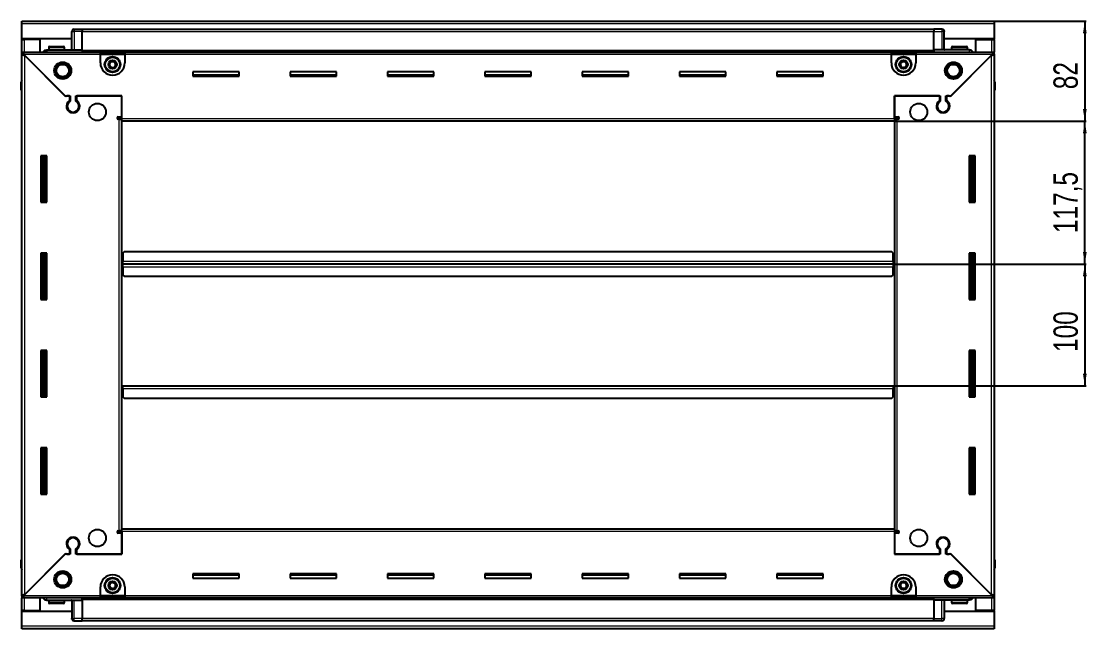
# Model space of a CAD drawing. Header units: millimetres. Extents: x 834 to 4062, y -209 to 1865.
# Drawn here: x 3187 to 4062, y 1227 to 1726 of the extents above; entities that cross this region are included whole.
import ezdxf

# ---------------------------------------------------------------- set-up
doc = ezdxf.new("R2010")
doc.units = ezdxf.units.MM
doc.layers.add('FORMAT', color=7, linetype='Continuous')
doc.styles.add('SLDTEXTSTYLE0', font='TXT', dxfattribs={"width": 0.75})
doc.dimstyles.new('SLDDIMSTYLE0', dxfattribs={"dimtxt": 20, "dimasz": 10, "dimexe": 0, "dimexo": 0.0625, "dimgap": 5, "dimtad": 2, "dimdec": 1, "dimrnd": 1e-09, "dimzin": 12, "dimdsep": 46, "dimtxsty": 'SLDTEXTSTYLE0', "dimsah": 1, "dimcen": 0.09, "dimadec": 0, "dimazin": 3, "dimtfac": 1, "dimtofl": 0, "dimtmove": 0, "dimatfit": 3, "dimfxl": 0, "dimfrac": 2, "dimtolj": 1, "dimtzin": 12, "dimarcsym": 0})

# ---------------------------------------------------------------- blocks, each defined once
blk = doc.blocks.new('_D_5')
at = {"layer": 'FORMAT'}
for p, q in [((3986.19, 1726.26), (4061.68, 1726.26)), ((4060.68, 1726.26), (4060.68, 1644.26)), ((3904.19, 1644.26), (4061.68, 1644.26))]:
    blk.add_line(p, q, dxfattribs=at)
for points in [[(4060.68, 1726.26), (4059.14, 1716.26), (4062.22, 1716.26)], [(4060.68, 1644.26), (4062.22, 1654.26), (4059.14, 1654.26)]]:
    blk.add_solid(points, dxfattribs=at)
at = {"layer": 'FORMAT', "insert": (4034.9, 1670.48), "char_height": 20, "attachment_point": 1, "rotation": 90, "style": 'SLDTEXTSTYLE0'}
blk.add_mtext('82', dxfattribs=at)
blk = doc.blocks.new('_D_6')
at = {"layer": 'FORMAT'}
for p, q in [((3904.19, 1644.26), (4061.68, 1644.26)), ((4060.68, 1526.76), (4060.68, 1644.26)), ((3903.19, 1526.76), (4061.68, 1526.76))]:
    blk.add_line(p, q, dxfattribs=at)
for points in [[(4060.68, 1644.26), (4059.14, 1634.26), (4062.22, 1634.26)], [(4060.68, 1526.76), (4062.22, 1536.76), (4059.14, 1536.76)]]:
    blk.add_solid(points, dxfattribs=at)
at = {"layer": 'FORMAT', "insert": (4034.9, 1552.26), "char_height": 20, "attachment_point": 1, "rotation": 90, "style": 'SLDTEXTSTYLE0'}
blk.add_mtext('117,5', dxfattribs=at)
blk = doc.blocks.new('_D_7')
at = {"layer": 'FORMAT'}
for p, q in [((3903.19, 1526.76), (4061.68, 1526.76)), ((4060.68, 1526.76), (4060.68, 1426.76)), ((3903.19, 1426.76), (4061.68, 1426.76))]:
    blk.add_line(p, q, dxfattribs=at)
for points in [[(4060.68, 1526.76), (4059.14, 1516.76), (4062.22, 1516.76)], [(4060.68, 1426.76), (4062.22, 1436.76), (4059.14, 1436.76)]]:
    blk.add_solid(points, dxfattribs=at)
at = {"layer": 'FORMAT', "insert": (4034.9, 1454.59), "char_height": 20, "attachment_point": 1, "rotation": 90, "style": 'SLDTEXTSTYLE0'}
blk.add_mtext('100', dxfattribs=at)

msp = doc.modelspace()

# ---------------------------------------------------------------- linework, layer by layer
at = {"color": 7, "linetype": 'Continuous', "lineweight": 25}
for p, q in [((3187.18, 1724.16), (3187.18, 1726.26)), ((3187.18, 1726.26), (3986.18, 1726.26)), ((3986.18, 1726.26), (3986.18, 1724.16)), ((3187.18, 1711.76), (3187.18, 1724.16)), ((3228.18, 1702.76), (3228.18, 1717.76)), ((3228.85, 1719.26), (3228.85, 1719.26)), ((3230.18, 1719.76), (3236.68, 1719.76)), ((3230.18, 1719.76), (3236.68, 1719.76)), ((3236.68, 1719.76), (3236.68, 1719.76)), ((3236.68, 1719.76), (3236.68, 1719.76)), ((3236.68, 1719.76), (3236.68, 1717.76)), ((3936.68, 1719.61), (3236.68, 1719.61)), ((3236.68, 1702.76), (3236.68, 1717.76)), ((3936.68, 1719.76), (3936.68, 1719.76)), ((3943.18, 1719.76), (3936.68, 1719.76)), ((3943.18, 1719.76), (3936.68, 1719.76)), ((3936.68, 1719.76), (3936.68, 1717.76)), ((3936.68, 1702.76), (3936.68, 1717.76)), ((3945.18, 1717.76), (3945.18, 1717.76)), ((3945.18, 1702.76), (3945.18, 1717.76)), ((3986.18, 1724.16), (3986.18, 1711.76)), ((3228.18, 1711.76), (3187.18, 1711.76)), ((3187.18, 1711.26), (3187.18, 1711.76)), ((3187.18, 1701.01), (3187.18, 1711.26)), ((3187.18, 1711.26), (3189.28, 1711.26)), ((3188.68, 1711.26), (3188.68, 1711.76)), ((3202.18, 1711.26), (3189.28, 1711.26)), ((3202.18, 1701.01), (3202.18, 1711.26)), ((3986.18, 1711.76), (3945.18, 1711.76)), ((3971.18, 1701.01), (3971.18, 1711.26)), ((3971.18, 1711.26), (3984.08, 1711.26)), ((3984.08, 1711.26), (3986.18, 1711.26)), ((3984.68, 1711.26), (3984.68, 1711.76)), ((3986.18, 1711.26), (3986.18, 1711.76)), ((3986.18, 1711.26), (3986.18, 1701.01)), ((3187.18, 1699.51), (3187.18, 1701.01)), ((3187.18, 1701.01), (3188.18, 1701.01)), ((3187.18, 1699.01), (3187.18, 1699.51)), ((3187.18, 1699.51), (3188.18, 1699.51)), ((3187.18, 1254.51), (3187.18, 1699.01)), ((3188.68, 1699.01), (3187.18, 1699.01)), ((3188.18, 1701.01), (3251.68, 1701.01)), ((3188.18, 1699.51), (3188.18, 1701.01)), ((3188.78, 1698.91), (3222.68, 1665.01)), ((3207.68, 1702.76), (3236.68, 1702.76)), ((3209.18, 1704.66), (3209.18, 1702.76)), ((3209.98, 1705.46), (3221.38, 1705.46)), ((3222.18, 1702.76), (3222.18, 1704.66)), ((3236.68, 1702.76), (3236.68, 1702.26)), ((3236.68, 1701.61), (3936.68, 1701.61)), ((3251.68, 1698.91), (3251.68, 1701.01)), ((3251.68, 1701.01), (3271.68, 1701.01)), ((3251.68, 1699.51), (3271.68, 1699.51)), ((3251.68, 1692.01), (3251.68, 1698.91)), ((3271.68, 1701.01), (3901.68, 1701.01)), ((3271.68, 1701.01), (3271.68, 1698.91)), ((3271.68, 1698.91), (3271.68, 1692.01)), ((3901.68, 1698.91), (3901.68, 1701.01)), ((3901.68, 1701.01), (3921.68, 1701.01)), ((3901.68, 1699.51), (3921.68, 1699.51)), ((3901.68, 1692.01), (3901.68, 1698.91)), ((3921.68, 1701.01), (3985.18, 1701.01)), ((3921.68, 1701.01), (3921.68, 1698.91)), ((3921.68, 1698.91), (3921.68, 1692.01)), ((3936.68, 1702.76), (3936.68, 1702.26)), ((3965.68, 1702.76), (3936.68, 1702.76)), ((3950.68, 1665.01), (3984.58, 1698.91)), ((3951.18, 1704.66), (3951.18, 1702.76)), ((3951.98, 1705.46), (3963.38, 1705.46)), ((3964.18, 1702.76), (3964.18, 1704.66)), ((3984.68, 1699.01), (3986.18, 1699.01)), ((3985.18, 1699.51), (3985.18, 1701.01)), ((3985.18, 1701.01), (3986.18, 1701.01)), ((3985.18, 1699.51), (3986.18, 1699.51)), ((3986.18, 1699.51), (3986.18, 1701.01)), ((3986.18, 1699.51), (3986.18, 1699.01)), ((3986.18, 1699.01), (3986.18, 1254.51)), ((3223.38, 1664.31), (3189.28, 1698.41)), ((3984.08, 1698.41), (3949.98, 1664.31)), ((3365.68, 1684.76), (3327.68, 1684.76)), ((3327.68, 1684.76), (3327.68, 1681.26)), ((3365.68, 1682.01), (3327.68, 1682.01)), ((3327.68, 1681.26), (3365.68, 1681.26)), ((3365.68, 1681.26), (3365.68, 1684.76)), ((3445.68, 1684.76), (3407.68, 1684.76)), ((3407.68, 1684.76), (3407.68, 1681.26)), ((3445.68, 1682.01), (3407.68, 1682.01)), ((3407.68, 1681.26), (3445.68, 1681.26)), ((3445.68, 1681.26), (3445.68, 1684.76)), ((3525.68, 1684.76), (3487.68, 1684.76)), ((3487.68, 1684.76), (3487.68, 1681.26)), ((3525.68, 1682.01), (3487.68, 1682.01)), ((3487.68, 1681.26), (3525.68, 1681.26)), ((3525.68, 1681.26), (3525.68, 1684.76)), ((3605.68, 1684.76), (3567.68, 1684.76)), ((3567.68, 1684.76), (3567.68, 1681.26)), ((3605.68, 1682.01), (3567.68, 1682.01)), ((3567.68, 1681.26), (3605.68, 1681.26)), ((3605.68, 1681.26), (3605.68, 1684.76)), ((3685.68, 1684.76), (3647.68, 1684.76)), ((3647.68, 1684.76), (3647.68, 1681.26)), ((3685.68, 1682.01), (3647.68, 1682.01)), ((3647.68, 1681.26), (3685.68, 1681.26)), ((3685.68, 1681.26), (3685.68, 1684.76)), ((3765.68, 1684.76), (3727.68, 1684.76)), ((3727.68, 1684.76), (3727.68, 1681.26)), ((3765.68, 1682.01), (3727.68, 1682.01)), ((3727.68, 1681.26), (3765.68, 1681.26)), ((3765.68, 1681.26), (3765.68, 1684.76)), ((3845.68, 1684.76), (3807.68, 1684.76)), ((3807.68, 1684.76), (3807.68, 1681.26)), ((3845.68, 1682.01), (3807.68, 1682.01)), ((3807.68, 1681.26), (3845.68, 1681.26)), ((3845.68, 1681.26), (3845.68, 1684.76)), ((3186.68, 1676.26), (3186.68, 1669.76)), ((3186.68, 1669.76), (3186.68, 1676.26)), ((3986.18, 1677.58), (3986.18, 1677.58)), ((3986.68, 1676.26), (3986.68, 1669.76)), ((3986.68, 1669.76), (3986.68, 1676.26)), ((3186.68, 1669.76), (3186.68, 1669.76)), ((3187.18, 1669.76), (3186.68, 1669.76)), ((3186.83, 1669.76), (3186.83, 1283.76)), ((3222.68, 1665.01), (3226.88, 1665.01)), ((3224.08, 1665.01), (3223.38, 1664.31)), ((3226.18, 1665.01), (3224.08, 1665.01)), ((3226.18, 1665.01), (3226.18, 1661.12)), ((3226.88, 1665.01), (3226.88, 1660.72)), ((3231.48, 1665.01), (3269.18, 1665.01)), ((3231.48, 1660.72), (3231.48, 1665.01)), ((3232.18, 1661.12), (3232.18, 1665.01)), ((3269.18, 1665.01), (3232.18, 1665.01)), ((3269.18, 1646.36), (3269.18, 1665.01)), ((3269.18, 1647.76), (3269.18, 1665.01)), ((3904.18, 1665.01), (3941.88, 1665.01)), ((3904.18, 1646.36), (3904.18, 1665.01)), ((3904.18, 1665.01), (3904.18, 1647.76)), ((3941.18, 1665.01), (3904.18, 1665.01)), ((3941.18, 1665.01), (3941.18, 1661.12)), ((3941.88, 1665.01), (3941.88, 1660.72)), ((3946.48, 1665.01), (3950.68, 1665.01)), ((3946.48, 1660.72), (3946.48, 1665.01)), ((3949.28, 1665.01), (3947.18, 1665.01)), ((3947.18, 1661.12), (3947.18, 1665.01)), ((3949.98, 1664.31), (3949.28, 1665.01)), ((3986.18, 1669.76), (3986.68, 1669.76)), ((3986.53, 1283.76), (3986.53, 1669.76)), ((3986.68, 1669.76), (3986.68, 1669.76)), ((3986.68, 1669.76), (3986.68, 1669.76)), ((3227.18, 1652.14), (3227.18, 1651.38)), ((3266.33, 1647.76), (3269.18, 1647.76)), ((3269.18, 1646.76), (3267.18, 1646.76)), ((3267.18, 1646.76), (3267.18, 1645.76)), ((3269.18, 1644.26), (3269.18, 1646.36)), ((3904.18, 1647.76), (3907.03, 1647.76)), ((3906.18, 1646.76), (3904.18, 1646.76)), ((3904.18, 1646.36), (3904.18, 1644.26)), ((3906.18, 1645.76), (3906.18, 1646.76)), ((3946.18, 1652.14), (3946.18, 1651.38)), ((3267.08, 1645.76), (3266.33, 1645.76)), ((3267.08, 1645.76), (3269.18, 1645.76)), ((3904.18, 1644.26), (3269.18, 1644.26)), ((3269.18, 1309.26), (3269.18, 1644.26)), ((3904.18, 1645.76), (3906.28, 1645.76)), ((3904.18, 1644.26), (3904.18, 1309.26)), ((3907.03, 1645.76), (3906.28, 1645.76)), ((3207.68, 1615.76), (3202.68, 1615.76)), ((3202.68, 1615.76), (3202.68, 1577.76)), ((3204.83, 1577.76), (3204.83, 1615.76)), ((3206.62, 1577.76), (3206.62, 1615.76)), ((3206.65, 1577.76), (3206.65, 1615.76)), ((3207.68, 1577.76), (3207.68, 1615.76)), ((3965.68, 1615.76), (3965.68, 1577.76)), ((3970.68, 1615.76), (3965.68, 1615.76)), ((3966.7, 1615.76), (3966.7, 1577.76)), ((3966.74, 1615.76), (3966.74, 1577.76)), ((3968.53, 1615.76), (3968.53, 1577.76)), ((3970.68, 1577.76), (3970.68, 1615.76)), ((3202.68, 1577.76), (3207.68, 1577.76)), ((3965.68, 1577.76), (3970.68, 1577.76)), ((3207.68, 1535.76), (3202.68, 1535.76)), ((3202.68, 1535.76), (3202.68, 1497.76)), ((3204.83, 1497.76), (3204.83, 1535.76)), ((3206.62, 1497.76), (3206.62, 1535.76)), ((3206.65, 1497.76), (3206.65, 1535.76)), ((3207.68, 1497.76), (3207.68, 1535.76)), ((3271.18, 1536.76), (3270.18, 1535.76)), ((3270.18, 1535.76), (3270.18, 1528.86)), ((3902.18, 1536.76), (3271.18, 1536.76)), ((3903.18, 1535.76), (3902.18, 1536.76)), ((3903.18, 1528.86), (3903.18, 1535.76)), ((3965.68, 1535.76), (3965.68, 1497.76)), ((3970.68, 1535.76), (3965.68, 1535.76)), ((3966.7, 1535.76), (3966.7, 1497.76)), ((3966.74, 1535.76), (3966.74, 1497.76)), ((3968.53, 1535.76), (3968.53, 1497.76)), ((3970.68, 1497.76), (3970.68, 1535.76)), ((3269.93, 1526.76), (3269.18, 1526.76)), ((3270.18, 1529.61), (3269.93, 1529.61)), ((3269.93, 1529.61), (3269.93, 1526.76)), ((3269.93, 1526.76), (3269.93, 1523.91)), ((3269.93, 1523.91), (3270.18, 1523.91)), ((3270.18, 1526.76), (3270.18, 1528.86)), ((3903.18, 1526.76), (3270.18, 1526.76)), ((3270.18, 1524.66), (3270.18, 1526.76)), ((3270.18, 1524.66), (3270.18, 1517.76)), ((3903.43, 1529.61), (3903.18, 1529.61)), ((3903.18, 1528.86), (3903.18, 1526.76)), ((3903.18, 1526.76), (3903.18, 1524.66)), ((3903.18, 1517.76), (3903.18, 1524.66)), ((3903.18, 1523.91), (3903.43, 1523.91)), ((3903.43, 1526.76), (3903.43, 1529.61)), ((3904.18, 1526.76), (3903.43, 1526.76)), ((3903.43, 1523.91), (3903.43, 1526.76)), ((3270.18, 1517.76), (3271.18, 1516.76)), ((3271.18, 1516.76), (3902.18, 1516.76)), ((3902.18, 1516.76), (3903.18, 1517.76)), ((3202.68, 1497.76), (3207.68, 1497.76)), ((3965.68, 1497.76), (3970.68, 1497.76)), ((3207.68, 1455.76), (3202.68, 1455.76)), ((3202.68, 1455.76), (3202.68, 1417.76)), ((3204.83, 1417.76), (3204.83, 1455.76)), ((3206.62, 1417.76), (3206.62, 1455.76)), ((3206.65, 1417.76), (3206.65, 1455.76)), ((3207.68, 1417.76), (3207.68, 1455.76)), ((3965.68, 1455.76), (3965.68, 1417.76)), ((3970.68, 1455.76), (3965.68, 1455.76)), ((3966.7, 1455.76), (3966.7, 1417.76)), ((3966.74, 1455.76), (3966.74, 1417.76)), ((3968.53, 1455.76), (3968.53, 1417.76)), ((3970.68, 1417.76), (3970.68, 1455.76)), ((3269.18, 1426.76), (3269.93, 1426.76)), ((3269.93, 1426.76), (3269.93, 1423.91)), ((3269.93, 1423.91), (3270.18, 1423.91)), ((3270.18, 1424.66), (3270.18, 1426.76)), ((3270.18, 1426.76), (3903.18, 1426.76)), ((3270.18, 1424.66), (3270.18, 1417.76)), ((3903.18, 1426.76), (3903.18, 1424.66)), ((3903.18, 1417.76), (3903.18, 1424.66)), ((3903.18, 1423.91), (3903.43, 1423.91)), ((3903.43, 1423.91), (3903.43, 1426.76)), ((3903.43, 1426.76), (3904.18, 1426.76)), ((3202.68, 1417.76), (3207.68, 1417.76)), ((3270.18, 1417.76), (3271.18, 1416.76)), ((3271.18, 1416.76), (3902.18, 1416.76)), ((3902.18, 1416.76), (3903.18, 1417.76)), ((3965.68, 1417.76), (3970.68, 1417.76)), ((3207.68, 1375.76), (3202.68, 1375.76)), ((3202.68, 1375.76), (3202.68, 1337.76)), ((3204.83, 1337.76), (3204.83, 1375.76)), ((3206.62, 1337.76), (3206.62, 1375.76)), ((3206.65, 1337.76), (3206.65, 1375.76)), ((3207.68, 1337.76), (3207.68, 1375.76)), ((3965.68, 1375.76), (3965.68, 1337.76)), ((3970.68, 1375.76), (3965.68, 1375.76)), ((3966.7, 1375.76), (3966.7, 1337.76)), ((3966.74, 1375.76), (3966.74, 1337.76)), ((3968.53, 1375.76), (3968.53, 1337.76)), ((3970.68, 1337.76), (3970.68, 1375.76)), ((3202.68, 1337.76), (3207.68, 1337.76)), ((3965.68, 1337.76), (3970.68, 1337.76)), ((3266.33, 1307.76), (3267.08, 1307.76)), ((3269.18, 1305.76), (3266.33, 1305.76)), ((3269.18, 1307.76), (3267.08, 1307.76)), ((3267.18, 1307.76), (3267.18, 1306.76)), ((3267.18, 1306.76), (3269.18, 1306.76)), ((3269.18, 1307.16), (3269.18, 1309.26)), ((3269.18, 1309.26), (3904.18, 1309.26)), ((3269.18, 1307.16), (3269.18, 1288.51)), ((3269.18, 1288.51), (3269.18, 1305.76)), ((3904.18, 1309.26), (3904.18, 1307.16)), ((3906.28, 1307.76), (3904.18, 1307.76)), ((3904.18, 1307.16), (3904.18, 1288.51)), ((3904.18, 1306.76), (3906.18, 1306.76)), ((3904.18, 1305.76), (3904.18, 1288.51)), ((3907.03, 1305.76), (3904.18, 1305.76)), ((3906.18, 1306.76), (3906.18, 1307.76)), ((3906.28, 1307.76), (3907.03, 1307.76)), ((3227.18, 1302.13), (3227.18, 1301.37)), ((3946.18, 1302.13), (3946.18, 1301.37)), ((3222.68, 1288.51), (3188.78, 1254.61)), ((3189.28, 1255.11), (3223.38, 1289.21)), ((3226.88, 1288.51), (3222.68, 1288.51)), ((3223.38, 1289.21), (3224.08, 1288.51)), ((3224.08, 1288.51), (3226.18, 1288.51)), ((3226.18, 1292.4), (3226.18, 1288.51)), ((3226.88, 1292.79), (3226.88, 1288.51)), ((3231.48, 1288.51), (3231.48, 1292.79)), ((3269.18, 1288.51), (3231.48, 1288.51)), ((3232.18, 1288.51), (3232.18, 1292.4)), ((3232.18, 1288.51), (3269.18, 1288.51)), ((3941.88, 1288.51), (3904.18, 1288.51)), ((3904.18, 1288.51), (3941.18, 1288.51)), ((3941.18, 1292.4), (3941.18, 1288.51)), ((3941.88, 1292.79), (3941.88, 1288.51)), ((3946.48, 1288.51), (3946.48, 1292.79)), ((3950.68, 1288.51), (3946.48, 1288.51)), ((3947.18, 1288.51), (3947.18, 1292.4)), ((3947.18, 1288.51), (3949.28, 1288.51)), ((3949.28, 1288.51), (3949.98, 1289.21)), ((3949.98, 1289.21), (3984.08, 1255.11)), ((3984.58, 1254.61), (3950.68, 1288.51)), ((3186.68, 1277.26), (3186.68, 1283.76)), ((3186.68, 1283.76), (3186.68, 1283.76)), ((3186.68, 1283.76), (3186.68, 1283.76)), ((3186.68, 1283.76), (3186.68, 1277.26)), ((3187.18, 1283.76), (3186.68, 1283.76)), ((3986.18, 1283.76), (3986.68, 1283.76)), ((3986.68, 1283.76), (3986.68, 1283.76)), ((3986.68, 1277.26), (3986.68, 1283.76)), ((3986.68, 1283.76), (3986.68, 1277.26)), ((3187.18, 1275.93), (3187.18, 1275.93)), ((3365.68, 1272.26), (3327.68, 1272.26)), ((3327.68, 1272.26), (3327.68, 1268.76)), ((3327.68, 1271.51), (3365.68, 1271.51)), ((3365.68, 1268.76), (3365.68, 1272.26)), ((3445.68, 1272.26), (3407.68, 1272.26)), ((3407.68, 1272.26), (3407.68, 1268.76)), ((3407.68, 1271.51), (3445.68, 1271.51)), ((3445.68, 1268.76), (3445.68, 1272.26)), ((3525.68, 1272.26), (3487.68, 1272.26)), ((3487.68, 1272.26), (3487.68, 1268.76)), ((3487.68, 1271.51), (3525.68, 1271.51)), ((3525.68, 1268.76), (3525.68, 1272.26)), ((3605.68, 1272.26), (3567.68, 1272.26)), ((3567.68, 1272.26), (3567.68, 1268.76)), ((3567.68, 1271.51), (3605.68, 1271.51)), ((3605.68, 1268.76), (3605.68, 1272.26)), ((3685.68, 1272.26), (3647.68, 1272.26)), ((3647.68, 1272.26), (3647.68, 1268.76)), ((3647.68, 1271.51), (3685.68, 1271.51)), ((3685.68, 1268.76), (3685.68, 1272.26)), ((3765.68, 1272.26), (3727.68, 1272.26)), ((3727.68, 1272.26), (3727.68, 1268.76)), ((3727.68, 1271.51), (3765.68, 1271.51)), ((3765.68, 1268.76), (3765.68, 1272.26)), ((3845.68, 1272.26), (3807.68, 1272.26)), ((3807.68, 1272.26), (3807.68, 1268.76)), ((3807.68, 1271.51), (3845.68, 1271.51)), ((3845.68, 1268.76), (3845.68, 1272.26)), ((3251.68, 1254.61), (3251.68, 1261.51)), ((3271.68, 1261.51), (3271.68, 1254.61)), ((3327.68, 1268.76), (3365.68, 1268.76)), ((3407.68, 1268.76), (3445.68, 1268.76)), ((3487.68, 1268.76), (3525.68, 1268.76)), ((3567.68, 1268.76), (3605.68, 1268.76)), ((3647.68, 1268.76), (3685.68, 1268.76)), ((3727.68, 1268.76), (3765.68, 1268.76)), ((3807.68, 1268.76), (3845.68, 1268.76)), ((3901.68, 1254.61), (3901.68, 1261.51)), ((3921.68, 1261.51), (3921.68, 1254.61)), ((3187.18, 1254.01), (3187.18, 1254.51)), ((3188.68, 1254.51), (3187.18, 1254.51)), ((3187.18, 1254.01), (3187.18, 1252.51)), ((3188.18, 1254.01), (3187.18, 1254.01)), ((3187.18, 1242.26), (3187.18, 1252.51)), ((3188.18, 1252.51), (3187.18, 1252.51)), ((3188.18, 1254.01), (3188.18, 1252.51)), ((3251.68, 1252.51), (3188.18, 1252.51)), ((3202.18, 1242.26), (3202.18, 1252.51)), ((3251.68, 1252.51), (3251.68, 1254.61)), ((3271.68, 1254.01), (3251.68, 1254.01)), ((3271.68, 1252.51), (3251.68, 1252.51)), ((3271.68, 1254.61), (3271.68, 1252.51)), ((3901.68, 1252.51), (3271.68, 1252.51)), ((3901.68, 1252.51), (3901.68, 1254.61)), ((3921.68, 1254.01), (3901.68, 1254.01)), ((3921.68, 1252.51), (3901.68, 1252.51)), ((3921.68, 1254.61), (3921.68, 1252.51)), ((3985.18, 1252.51), (3921.68, 1252.51)), ((3971.18, 1242.26), (3971.18, 1252.51)), ((3984.68, 1254.51), (3986.18, 1254.51)), ((3985.18, 1254.01), (3985.18, 1252.51)), ((3986.18, 1254.01), (3985.18, 1254.01)), ((3986.18, 1252.51), (3985.18, 1252.51)), ((3986.18, 1254.51), (3986.18, 1254.01)), ((3986.18, 1254.01), (3986.18, 1252.51)), ((3986.18, 1252.51), (3986.18, 1242.26)), ((3207.68, 1250.76), (3236.68, 1250.76)), ((3209.18, 1250.76), (3209.18, 1248.86)), ((3213.75, 1248.06), (3209.98, 1248.06)), ((3221.38, 1248.06), (3213.75, 1248.06)), ((3222.18, 1248.86), (3222.18, 1250.76)), ((3228.18, 1250.76), (3228.18, 1235.76)), ((3936.68, 1251.91), (3236.68, 1251.91)), ((3236.68, 1250.76), (3236.68, 1251.26)), ((3236.68, 1250.76), (3236.68, 1235.76)), ((3936.68, 1250.76), (3936.68, 1251.26)), ((3965.68, 1250.76), (3936.68, 1250.76)), ((3936.68, 1250.76), (3936.68, 1235.76)), ((3945.18, 1250.76), (3945.18, 1235.76)), ((3951.18, 1250.76), (3951.18, 1248.86)), ((3958.97, 1248.06), (3951.98, 1248.06)), ((3963.38, 1248.06), (3958.97, 1248.06)), ((3964.18, 1248.86), (3964.18, 1250.76)), ((3189.28, 1242.26), (3187.18, 1242.26)), ((3187.18, 1241.76), (3187.18, 1242.26)), ((3187.18, 1229.36), (3187.18, 1241.76)), ((3187.18, 1241.76), (3228.18, 1241.76)), ((3188.68, 1241.76), (3188.68, 1242.26)), ((3189.28, 1242.26), (3202.18, 1242.26)), ((3228.18, 1235.76), (3228.18, 1235.76)), ((3236.68, 1233.76), (3236.68, 1235.76)), ((3936.68, 1233.76), (3936.68, 1235.76)), ((3945.18, 1241.76), (3986.18, 1241.76)), ((3984.08, 1242.26), (3971.18, 1242.26)), ((3986.18, 1242.26), (3984.08, 1242.26)), ((3984.68, 1241.76), (3984.68, 1242.26)), ((3986.18, 1241.76), (3986.18, 1242.26)), ((3986.18, 1241.76), (3986.18, 1229.36)), ((3187.18, 1227.26), (3187.18, 1229.36)), ((3986.18, 1227.26), (3187.18, 1227.26)), ((3230.18, 1233.76), (3236.68, 1233.76)), ((3230.18, 1233.76), (3236.68, 1233.76)), ((3236.68, 1233.91), (3936.68, 1233.91)), ((3236.68, 1233.76), (3236.68, 1233.76)), ((3943.18, 1233.76), (3936.68, 1233.76)), ((3936.68, 1233.76), (3936.68, 1233.76)), ((3936.68, 1233.76), (3936.68, 1233.76)), ((3943.18, 1233.76), (3936.68, 1233.76)), ((3944.5, 1234.26), (3944.5, 1234.26)), ((3986.18, 1229.36), (3986.18, 1227.26))]:
    msp.add_line(p, q, dxfattribs=at)
at = {"color": 8, "linetype": 'Continuous', "lineweight": 18}
for p, q in [((3986.18, 1724.16), (3187.18, 1724.16)), ((3228.18, 1717.76), (3230.18, 1717.76)), ((3230.18, 1719.76), (3230.18, 1717.76)), ((3230.18, 1717.76), (3230.18, 1702.76)), ((3236.68, 1717.76), (3230.18, 1717.76)), ((3936.68, 1717.61), (3236.68, 1717.61)), ((3936.68, 1717.76), (3943.18, 1717.76)), ((3943.18, 1719.76), (3943.18, 1717.76)), ((3943.18, 1717.76), (3943.18, 1702.76)), ((3945.18, 1717.76), (3943.18, 1717.76)), ((3189.28, 1711.26), (3189.28, 1711.76)), ((3189.28, 1701.01), (3189.28, 1711.26)), ((3984.08, 1711.76), (3984.08, 1711.26)), ((3984.08, 1711.26), (3984.08, 1701.01)), ((3251.68, 1698.91), (3188.78, 1698.91)), ((3209.18, 1704.66), (3222.18, 1704.66)), ((3936.68, 1702.26), (3236.68, 1702.26)), ((3936.68, 1701.02), (3236.68, 1701.02)), ((3251.68, 1698.91), (3271.68, 1698.91)), ((3901.68, 1698.91), (3271.68, 1698.91)), ((3901.68, 1698.91), (3921.68, 1698.91)), ((3984.58, 1698.91), (3921.68, 1698.91)), ((3951.18, 1704.66), (3964.18, 1704.66)), ((3189.28, 1698.41), (3189.28, 1255.11)), ((3984.08, 1255.11), (3984.08, 1698.41)), ((3187.18, 1676.26), (3186.68, 1676.26)), ((3986.18, 1676.26), (3986.68, 1676.26)), ((3269.18, 1646.36), (3904.18, 1646.36)), ((3267.08, 1307.76), (3267.08, 1645.76)), ((3906.28, 1645.76), (3906.28, 1307.76)), ((3204.18, 1615.76), (3204.18, 1577.76)), ((3205.41, 1615.76), (3205.41, 1577.76)), ((3967.94, 1577.76), (3967.94, 1615.76)), ((3969.18, 1577.76), (3969.18, 1615.76)), ((3204.18, 1535.76), (3204.18, 1497.76)), ((3205.41, 1535.76), (3205.41, 1497.76)), ((3967.94, 1497.76), (3967.94, 1535.76)), ((3969.18, 1497.76), (3969.18, 1535.76)), ((3903.18, 1528.86), (3270.18, 1528.86)), ((3270.18, 1524.66), (3903.18, 1524.66)), ((3204.18, 1455.76), (3204.18, 1417.76)), ((3205.41, 1455.76), (3205.41, 1417.76)), ((3967.94, 1417.76), (3967.94, 1455.76)), ((3969.18, 1417.76), (3969.18, 1455.76)), ((3270.18, 1424.66), (3903.18, 1424.66)), ((3204.18, 1375.76), (3204.18, 1337.76)), ((3205.41, 1375.76), (3205.41, 1337.76)), ((3967.94, 1337.76), (3967.94, 1375.76)), ((3969.18, 1337.76), (3969.18, 1375.76)), ((3904.18, 1307.16), (3269.18, 1307.16)), ((3187.18, 1277.26), (3186.68, 1277.26)), ((3986.18, 1277.26), (3986.68, 1277.26)), ((3188.78, 1254.61), (3251.68, 1254.61)), ((3189.28, 1242.26), (3189.28, 1252.51)), ((3236.68, 1252.49), (3936.68, 1252.49)), ((3271.68, 1254.61), (3251.68, 1254.61)), ((3271.68, 1254.61), (3901.68, 1254.61)), ((3921.68, 1254.61), (3901.68, 1254.61)), ((3921.68, 1254.61), (3984.58, 1254.61)), ((3984.08, 1252.51), (3984.08, 1242.26)), ((3213.48, 1248.86), (3209.18, 1248.86)), ((3222.18, 1248.86), (3213.48, 1248.86)), ((3230.18, 1235.76), (3230.18, 1250.76)), ((3236.68, 1251.26), (3936.68, 1251.26)), ((3943.18, 1235.76), (3943.18, 1250.76)), ((3959.15, 1248.86), (3951.18, 1248.86)), ((3964.18, 1248.86), (3959.15, 1248.86)), ((3189.28, 1241.76), (3189.28, 1242.26)), ((3228.18, 1235.76), (3230.18, 1235.76)), ((3236.68, 1235.76), (3230.18, 1235.76)), ((3230.18, 1233.76), (3230.18, 1235.76)), ((3236.68, 1235.91), (3936.68, 1235.91)), ((3936.68, 1235.76), (3943.18, 1235.76)), ((3945.18, 1235.76), (3943.18, 1235.76)), ((3943.18, 1233.76), (3943.18, 1235.76)), ((3984.08, 1242.26), (3984.08, 1241.76)), ((3986.18, 1229.36), (3187.18, 1229.36))]:
    msp.add_line(p, q, dxfattribs=at)
at = {"color": 7, "linetype": 'Continuous', "lineweight": 25, "flags": 128}
for points in [[(3945.03, 1718.51), (3945.14, 1718.15), (3945.18, 1717.76)], [(3228.32, 1235.01), (3228.22, 1235.37), (3228.18, 1235.76)]]:
    msp.add_lwpolyline(points, dxfattribs=at)
at = {"color": 7, "linetype": 'Continuous', "lineweight": 25}
for centre, radius in [((3220.68, 1685.76), 7), ((3220.68, 1685.76), 6.03), ((3220.68, 1685.76), 5.1), ((3261.68, 1690.76), 6.5), ((3261.68, 1690.76), 3.46), ((3911.68, 1690.76), 6.5), ((3911.68, 1690.76), 3.46), ((3952.68, 1685.76), 7), ((3952.68, 1685.76), 6.03), ((3952.68, 1685.76), 5.1), ((3249.18, 1651.76), 7), ((3924.18, 1651.76), 7), ((3249.18, 1301.76), 7), ((3924.18, 1301.76), 7), ((3220.68, 1267.76), 7), ((3220.68, 1267.76), 6.03), ((3220.68, 1267.76), 5.1), ((3952.68, 1267.76), 7), ((3952.68, 1267.76), 6.03), ((3952.68, 1267.76), 5.1), ((3261.68, 1262.76), 6.5), ((3261.68, 1262.76), 3.46), ((3911.68, 1262.76), 6.5), ((3911.68, 1262.76), 3.46)]:
    msp.add_circle(centre, radius, dxfattribs=at)
at = {"color": 8, "linetype": 'Continuous', "lineweight": 18}
for centre in [(3261.68, 1690.76), (3911.68, 1690.76), (3261.68, 1262.76), (3911.68, 1262.76)]:
    msp.add_circle(centre, 5.7, dxfattribs=at)
at = {"color": 7, "linetype": 'Continuous', "lineweight": 25}
for centre, radius, start, end in [((3230.18, 1717.76), 2, 90, 180), ((3230.18, 1717.76), 2, 90, 131.40962), ((3943.18, 1717.76), 2, 0, 90), ((3209.98, 1704.66), 0.8, 90, 180), ((3221.38, 1704.66), 0.8, 0, 90), ((3227.98, 1702.96), 0.2, 270, 0), ((3945.38, 1702.96), 0.2, 180, 270), ((3951.98, 1704.66), 0.8, 90, 180), ((3963.38, 1704.66), 0.8, 0, 90), ((3261.68, 1692.01), 10, 180, 270), ((3261.68, 1690.76), 2.5, 134.01559, 194.01559), ((3261.68, 1690.76), 2.5, 194.01559, 254.01559), ((3261.68, 1690.76), 2.5, 74.01559, 134.01559), ((3261.68, 1692.01), 10, 270, 0), ((3261.68, 1690.76), 2.5, 14.01559, 74.01559), ((3261.68, 1690.76), 2.5, 314.01559, 14.01559), ((3911.68, 1692.01), 10, 180, 270), ((3911.68, 1690.76), 2.5, 160.11158, 220.11158), ((3911.68, 1690.76), 2.5, 100.11158, 160.11158), ((3911.68, 1690.76), 2.5, 40.11158, 100.11158), ((3911.68, 1692.01), 10, 270, 0), ((3911.68, 1690.76), 2.5, 280.11158, 340.11158), ((3911.68, 1690.76), 2.5, 340.11158, 40.11158), ((3261.68, 1690.76), 2.5, 254.01559, 314.01559), ((3911.68, 1690.76), 2.5, 220.11158, 280.11158), ((3188.68, 1676.26), 2, 138.57492, 180), ((3188.68, 1676.26), 2, 138.59038, 180), ((3984.68, 1676.26), 2, 0, 41.39416), ((3229.18, 1656.51), 5.5, 123.05573, 56.94427), ((3229.18, 1656.51), 4.8, 118.63099, 61.36901), ((3944.18, 1656.51), 5.5, 123.05573, 56.94427), ((3944.18, 1656.51), 4.8, 118.63099, 61.36901), ((3266.33, 1646.76), 1, 90, 270), ((3907.03, 1646.76), 1, 270, 90), ((3266.33, 1306.76), 1, 90, 270), ((3907.03, 1306.76), 1, 270, 90), ((3229.18, 1297.01), 5.5, 303.05573, 236.94427), ((3229.18, 1297.01), 4.8, 298.63099, 241.36901), ((3944.18, 1297.01), 5.5, 303.05573, 236.94427), ((3944.18, 1297.01), 4.8, 298.63099, 241.36901), ((3188.68, 1277.26), 2, 180, 199.56674), ((3188.68, 1277.26), 2, 180, 221.39416), ((3188.68, 1277.26), 2, 213.78451, 221.40962), ((3261.68, 1261.51), 10, 90, 180), ((3261.68, 1261.51), 10, 0, 90), ((3911.68, 1261.51), 10, 90, 180), ((3911.68, 1261.51), 10, 0, 90), ((3984.68, 1277.26), 2, 318.57492, 360), ((3984.68, 1277.26), 2, 318.59038, 0), ((3261.68, 1262.76), 2.5, 127.47401, 187.47401), ((3261.68, 1262.76), 2.5, 187.47401, 247.47401), ((3261.68, 1262.76), 2.5, 67.47401, 127.47401), ((3261.68, 1262.76), 2.5, 7.47401, 67.47401), ((3261.68, 1262.76), 2.5, 307.47401, 7.47401), ((3911.68, 1262.76), 2.5, 147.04236, 207.04236), ((3911.68, 1262.76), 2.5, 207.04236, 267.04236), ((3911.68, 1262.76), 2.5, 87.04236, 147.04236), ((3911.68, 1262.76), 2.5, 267.04236, 327.04236), ((3911.68, 1262.76), 2.5, 27.04236, 87.04236), ((3911.68, 1262.76), 2.5, 327.04236, 27.04236), ((3261.68, 1262.76), 2.5, 247.47401, 307.47401), ((3209.98, 1248.86), 0.8, 180, 270), ((3221.38, 1248.86), 0.8, 270, 360), ((3227.98, 1250.56), 0.2, 0, 90), ((3945.38, 1250.56), 0.2, 90, 180), ((3951.98, 1248.86), 0.8, 180, 270), ((3963.38, 1248.86), 0.8, 270, 0), ((3230.18, 1235.76), 2, 180, 270), ((3943.18, 1235.76), 2, 270, 0), ((3943.18, 1235.76), 2, 270, 288.58003), ((3943.18, 1235.76), 2, 303.94202, 311.40962)]:
    msp.add_arc(centre, radius, start, end, dxfattribs=at)
for points, knots in [([(3187.18, 1699.01), (3187.2, 1698.96), (3187.26, 1698.87), (3187.65, 1698.74), (3188.21, 1698.61), (3188.79, 1698.5), (3189.15, 1698.43), (3189.28, 1698.41)], [0, 0, 0, 0, 0.230255, 0.448522, 0.666786, 0.88505, 1, 1, 1, 1]), ([(3188.78, 1698.91), (3188.73, 1699.16), (3188.64, 1699.65), (3188.51, 1700.3), (3188.38, 1700.76), (3188.27, 1700.98), (3188.2, 1701), (3188.18, 1701.01)], [0, 0, 0, 0, 0.2302553, 0.4485219, 0.6667858, 0.8850496, 1, 1, 1, 1]), ([(3204.46, 1701.01), (3204.58, 1701.21), (3204.97, 1701.86), (3206.12, 1702.57), (3207.16, 1702.69), (3207.68, 1702.76)], [0, 0, 0, 0, 0.1822499, 0.5911249, 1, 1, 1, 1]), ([(3236.68, 1702.76), (3236.68, 1702.72), (3236.68, 1702.64), (3236.68, 1702.02), (3236.68, 1701.47), (3236.68, 1701.09), (3236.68, 1701.08)], [0, 0, 0, 0, 0.330266, 0.660532, 0.990799, 1, 1, 1, 1]), ([(3936.68, 1702.76), (3936.68, 1702.72), (3936.68, 1702.64), (3936.68, 1702.03), (3936.68, 1701.45), (3936.68, 1701.05), (3936.68, 1701.02)], [0, 0, 0, 0, 0.324279, 0.648558, 0.972836, 1, 1, 1, 1]), ([(3968.89, 1701.01), (3968.77, 1701.21), (3968.38, 1701.86), (3967.23, 1702.57), (3966.2, 1702.69), (3965.68, 1702.76)], [0, 0, 0, 0, 0.18225, 0.591125, 1, 1, 1, 1]), ([(3984.08, 1698.41), (3984.33, 1698.45), (3984.82, 1698.54), (3985.47, 1698.68), (3985.93, 1698.81), (3986.15, 1698.92), (3986.17, 1698.98), (3986.18, 1699.01)], [0, 0, 0, 0, 0.230255, 0.448522, 0.666786, 0.88505, 1, 1, 1, 1]), ([(3985.18, 1701.01), (3985.13, 1700.98), (3985.04, 1700.93), (3984.91, 1700.54), (3984.78, 1699.98), (3984.67, 1699.4), (3984.6, 1699.03), (3984.58, 1698.91)], [0, 0, 0, 0, 0.2302553, 0.4485219, 0.6667858, 0.8850496, 1, 1, 1, 1]), ([(3258.9, 1691.55), (3259.27, 1691.91), (3259.97, 1692.58), (3260.66, 1693.25), (3260.98, 1693.56)], [0, 0, 0, 0, 0.534686, 1, 1, 1, 1]), ([(3259.6, 1688.75), (3259.52, 1689.09), (3259.32, 1689.88), (3259.08, 1690.85), (3258.93, 1691.43), (3258.9, 1691.55)], [0, 0, 0, 0, 0.362901, 0.866875, 1, 1, 1, 1]), ([(3260.98, 1693.56), (3261.47, 1693.42), (3262.4, 1693.15), (3263.32, 1692.89), (3263.75, 1692.76)], [0, 0, 0, 0, 0.534686, 1, 1, 1, 1]), ([(3264.45, 1689.96), (3264.08, 1689.6), (3263.39, 1688.93), (3262.7, 1688.27), (3262.38, 1687.96)], [0, 0, 0, 0, 0.534686, 1, 1, 1, 1]), ([(3263.75, 1692.76), (3263.78, 1692.64), (3263.93, 1692.06), (3264.17, 1691.1), (3264.37, 1690.3), (3264.45, 1689.96)], [0, 0, 0, 0, 0.133125, 0.637099, 1, 1, 1, 1]), ([(3908.84, 1690.25), (3908.88, 1690.37), (3909.08, 1690.93), (3909.42, 1691.87), (3909.7, 1692.64), (3909.82, 1692.96)], [0, 0, 0, 0, 0.133125, 0.637099, 1, 1, 1, 1]), ([(3910.7, 1688.04), (3910.36, 1688.44), (3909.74, 1689.17), (3909.12, 1689.91), (3908.84, 1690.25)], [0, 0, 0, 0, 0.534686, 1, 1, 1, 1]), ([(3909.82, 1692.96), (3910.32, 1693.06), (3911.27, 1693.22), (3912.22, 1693.39), (3912.66, 1693.47)], [0, 0, 0, 0, 0.534686, 1, 1, 1, 1]), ([(3912.66, 1693.47), (3912.99, 1693.08), (3913.61, 1692.34), (3914.23, 1691.61), (3914.52, 1691.26)], [0, 0, 0, 0, 0.5346859, 1, 1, 1, 1]), ([(3914.52, 1691.26), (3914.4, 1690.94), (3914.12, 1690.17), (3913.78, 1689.23), (3913.58, 1688.67), (3913.54, 1688.55)], [0, 0, 0, 0, 0.3629006, 0.8668753, 1, 1, 1, 1]), ([(3262.38, 1687.96), (3261.88, 1688.1), (3260.95, 1688.36), (3260.03, 1688.63), (3259.6, 1688.75)], [0, 0, 0, 0, 0.534686, 1, 1, 1, 1]), ([(3913.54, 1688.55), (3913.03, 1688.46), (3912.08, 1688.29), (3911.13, 1688.12), (3910.7, 1688.04)], [0, 0, 0, 0, 0.534686, 1, 1, 1, 1]), ([(3259.01, 1263.86), (3259.11, 1263.94), (3259.58, 1264.3), (3260.37, 1264.91), (3261.03, 1265.41), (3261.3, 1265.62)], [0, 0, 0, 0, 0.133125, 0.637099, 1, 1, 1, 1]), ([(3259.39, 1261), (3259.32, 1261.51), (3259.19, 1262.47), (3259.07, 1263.42), (3259.01, 1263.86)], [0, 0, 0, 0, 0.534686, 1, 1, 1, 1]), ([(3262.05, 1259.89), (3261.58, 1260.09), (3260.69, 1260.46), (3259.8, 1260.83), (3259.39, 1261)], [0, 0, 0, 0, 0.534686, 1, 1, 1, 1]), ([(3261.3, 1265.62), (3261.78, 1265.42), (3262.67, 1265.05), (3263.56, 1264.68), (3263.97, 1264.51)], [0, 0, 0, 0, 0.534686, 1, 1, 1, 1]), ([(3264.34, 1261.65), (3264.07, 1261.44), (3263.42, 1260.94), (3262.63, 1260.34), (3262.15, 1259.97), (3262.05, 1259.89)], [0, 0, 0, 0, 0.362901, 0.866875, 1, 1, 1, 1]), ([(3263.97, 1264.51), (3264.04, 1264), (3264.16, 1263.05), (3264.29, 1262.09), (3264.34, 1261.65)], [0, 0, 0, 0, 0.534686, 1, 1, 1, 1]), ([(3908.79, 1262.91), (3909.07, 1263.34), (3909.6, 1264.15), (3910.12, 1264.95), (3910.36, 1265.33)], [0, 0, 0, 0, 0.534686, 1, 1, 1, 1]), ([(3910.11, 1260.33), (3909.87, 1260.79), (3909.43, 1261.65), (3909, 1262.51), (3908.79, 1262.91)], [0, 0, 0, 0, 0.534686, 1, 1, 1, 1]), ([(3910.36, 1265.33), (3910.49, 1265.32), (3911.09, 1265.29), (3912.08, 1265.24), (3912.9, 1265.2), (3913.25, 1265.18)], [0, 0, 0, 0, 0.133125, 0.637099, 1, 1, 1, 1]), ([(3914.56, 1262.61), (3914.28, 1262.18), (3913.75, 1261.37), (3913.23, 1260.56), (3912.99, 1260.19)], [0, 0, 0, 0, 0.534686, 1, 1, 1, 1]), ([(3913.25, 1265.18), (3913.48, 1264.72), (3913.92, 1263.86), (3914.36, 1263.01), (3914.56, 1262.61)], [0, 0, 0, 0, 0.534686, 1, 1, 1, 1]), ([(3189.28, 1255.11), (3189.02, 1255.06), (3188.53, 1254.97), (3187.89, 1254.84), (3187.42, 1254.71), (3187.2, 1254.6), (3187.18, 1254.53), (3187.18, 1254.51)], [0, 0, 0, 0, 0.230255, 0.448522, 0.666786, 0.88505, 1, 1, 1, 1]), ([(3188.18, 1252.51), (3188.22, 1252.53), (3188.31, 1252.59), (3188.45, 1252.98), (3188.58, 1253.54), (3188.69, 1254.12), (3188.75, 1254.48), (3188.78, 1254.61)], [0, 0, 0, 0, 0.230255, 0.448522, 0.666786, 0.88505, 1, 1, 1, 1]), ([(3204.46, 1252.51), (3204.58, 1252.31), (3204.97, 1251.66), (3206.12, 1250.95), (3207.16, 1250.82), (3207.68, 1250.76)], [0, 0, 0, 0, 0.18225, 0.591125, 1, 1, 1, 1]), ([(3236.68, 1250.76), (3236.68, 1250.79), (3236.68, 1250.87), (3236.68, 1251.49), (3236.68, 1252.07), (3236.68, 1252.46), (3236.68, 1252.49)], [0, 0, 0, 0, 0.324279, 0.648558, 0.972836, 1, 1, 1, 1]), ([(3912.99, 1260.19), (3912.65, 1260.2), (3911.82, 1260.25), (3910.83, 1260.3), (3910.23, 1260.33), (3910.11, 1260.33)], [0, 0, 0, 0, 0.362901, 0.866875, 1, 1, 1, 1]), ([(3936.68, 1250.76), (3936.68, 1250.79), (3936.68, 1250.87), (3936.68, 1251.49), (3936.68, 1252.07), (3936.68, 1252.46), (3936.68, 1252.49)], [0, 0, 0, 0, 0.324279, 0.648558, 0.972836, 1, 1, 1, 1]), ([(3968.89, 1252.51), (3968.77, 1252.31), (3968.38, 1251.66), (3967.23, 1250.95), (3966.2, 1250.82), (3965.68, 1250.76)], [0, 0, 0, 0, 0.18225, 0.591125, 1, 1, 1, 1]), ([(3986.18, 1254.51), (3986.15, 1254.55), (3986.1, 1254.64), (3985.71, 1254.78), (3985.15, 1254.91), (3984.57, 1255.02), (3984.2, 1255.08), (3984.08, 1255.11)], [0, 0, 0, 0, 0.230255, 0.448522, 0.666786, 0.88505, 1, 1, 1, 1]), ([(3984.58, 1254.61), (3984.62, 1254.35), (3984.71, 1253.86), (3984.85, 1253.22), (3984.98, 1252.75), (3985.09, 1252.53), (3985.15, 1252.51), (3985.18, 1252.51)], [0, 0, 0, 0, 0.230255, 0.448522, 0.666786, 0.88505, 1, 1, 1, 1])]:
    msp.add_open_spline(points, degree=3, knots=knots, dxfattribs=at)
for points in [[(3188.78, 1698.91), (3188.73, 1698.99), (3188.63, 1699.14), (3188.48, 1699.34), (3188.33, 1699.48), (3188.23, 1699.5), (3188.18, 1699.51)], [(3188.68, 1699.01), (3188.69, 1698.96), (3188.7, 1698.86), (3188.84, 1698.71), (3189.04, 1698.56), (3189.2, 1698.46), (3189.28, 1698.41)], [(3984.08, 1698.41), (3984.16, 1698.46), (3984.31, 1698.56), (3984.51, 1698.71), (3984.65, 1698.86), (3984.67, 1698.96), (3984.68, 1699.01)], [(3985.18, 1699.51), (3985.13, 1699.5), (3985.03, 1699.48), (3984.88, 1699.34), (3984.73, 1699.14), (3984.63, 1698.99), (3984.58, 1698.91)], [(3188.18, 1254.01), (3188.23, 1254.02), (3188.33, 1254.03), (3188.48, 1254.17), (3188.63, 1254.37), (3188.73, 1254.53), (3188.78, 1254.61)], [(3189.28, 1255.11), (3189.2, 1255.06), (3189.04, 1254.96), (3188.84, 1254.81), (3188.7, 1254.66), (3188.69, 1254.56), (3188.68, 1254.51)], [(3984.68, 1254.51), (3984.67, 1254.56), (3984.65, 1254.66), (3984.51, 1254.81), (3984.31, 1254.96), (3984.16, 1255.06), (3984.08, 1255.11)], [(3984.58, 1254.61), (3984.63, 1254.53), (3984.73, 1254.37), (3984.88, 1254.17), (3985.03, 1254.03), (3985.13, 1254.02), (3985.18, 1254.01)]]:
    msp.add_open_spline(points, degree=3, dxfattribs=at)
at = {"color": 8, "linetype": 'Continuous', "lineweight": 18}
for points in [[(3207.68, 1702.76), (3207.68, 1702.71), (3207.68, 1702.64), (3207.68, 1702.2), (3207.68, 1701.75), (3207.68, 1701.33), (3207.68, 1701.06), (3207.68, 1701.01)], [(3965.68, 1702.76), (3965.68, 1702.71), (3965.68, 1702.64), (3965.68, 1702.2), (3965.68, 1701.75), (3965.68, 1701.33), (3965.68, 1701.06), (3965.68, 1701.01)], [(3207.68, 1250.76), (3207.68, 1250.8), (3207.68, 1250.88), (3207.68, 1251.31), (3207.68, 1251.77), (3207.68, 1252.18), (3207.68, 1252.45), (3207.68, 1252.51)], [(3965.68, 1250.76), (3965.68, 1250.8), (3965.68, 1250.88), (3965.68, 1251.31), (3965.68, 1251.77), (3965.68, 1252.18), (3965.68, 1252.45), (3965.68, 1252.51)]]:
    msp.add_open_spline(points, degree=3, knots=[0, 0, 0, 0, 0.359753, 0.553414, 0.751185, 0.948956, 1, 1, 1, 1], dxfattribs=at)

# ---------------------------------------------------------------- dimensions: what is measured, and where the dimension line sits
at = {"layer": 'FORMAT'}
for base, p1, p2, picture, middle in [((4060.68, 1644.26), (3986.18, 1726.26), (3904.18, 1644.26), '_D_5', (4060.68, 1685.26)), ((4060.68, 1644.26), (3903.18, 1526.76), (3904.18, 1644.26), '_D_6', (4060.68, 1585.51)), ((4060.68, 1426.76), (3903.18, 1526.76), (3903.18, 1426.76), '_D_7', (4060.68, 1476.76))]:
    dim = msp.add_linear_dim(base=base, p1=p1, p2=p2, angle=90, dimstyle='SLDDIMSTYLE0', dxfattribs=at)
    dim.commit()
    dim.dimension.update_dxf_attribs({"geometry": picture, "text_midpoint": middle, "dimtype": 160})

doc.saveas('drawing.dxf')
